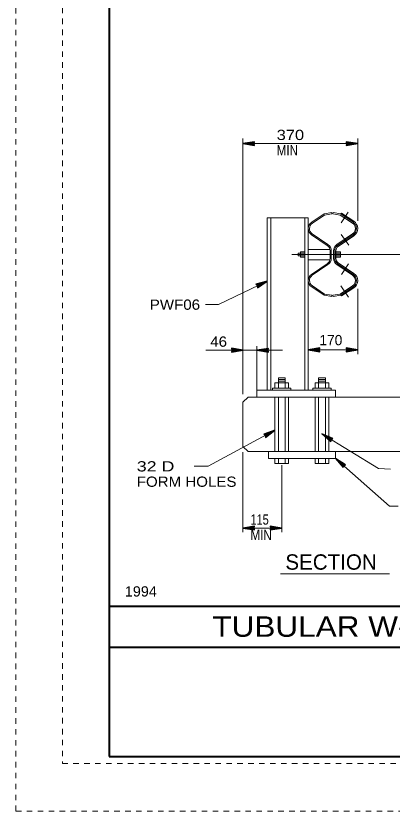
# Model space of a CAD drawing. Extents: x 1370 to 1387, y -905.5 to -882.8.
# Drawn here: x 1370 to 1376.88, y -905.5 to -890.95 of the extents above; entities that cross this region are included whole.
import ezdxf

# ---------------------------------------------------------------- set-up
doc = ezdxf.new("R2010")
doc.units = 0
doc.header["$LTSCALE"] = 0.075
doc.linetypes.add('DOTTED', pattern=[1.5, 0.3, -1.2])
for name, color, linetype, lineweight in [('2', 7, 'Continuous', 13), ('3', 7, 'Continuous', 13), ('4', 7, 'Continuous', 13), ('6', 7, 'Continuous', 13), ('61', 7, 'DOTTED', 13), ('62', 7, 'DOTTED', 13), ('63', 7, 'Continuous', 40)]:
    doc.layers.add(name, color=color, linetype=linetype, lineweight=lineweight)
for name, color, linetype in [('57', 7, 'Continuous'), ('7', 7, 'Continuous'), ('8', 7, 'Continuous')]:
    doc.layers.add(name, color=color, linetype=linetype)

msp = doc.modelspace()

# ---------------------------------------------------------------- linework, layer by layer
at = {"layer": '2'}
for p, q in [((1374.59883, -897.79575), (1374.59883, -894.63892)), ((1374.59883, -894.63892), (1375.34883, -894.63892)), ((1374.66133, -897.79575), (1374.66133, -894.63892)), ((1375.28633, -897.79575), (1375.28633, -894.63892)), ((1375.34883, -897.79575), (1375.34883, -894.63892)), ((1375.41075, -894.72142), (1375.63725, -894.57075)), ((1375.4225, -894.73917), (1375.6455, -894.59092)), ((1375.77633, -894.54642), (1375.63725, -894.57075)), ((1375.78, -894.56725), (1375.6455, -894.59092)), ((1375.78, -894.56725), (1375.77633, -894.54642)), ((1375.79975, -894.56725), (1375.80333, -894.54642)), ((1375.79975, -894.56725), (1375.93425, -894.59092)), ((1375.80333, -894.54642), (1375.9425, -894.57075)), ((1376.15725, -894.73917), (1375.93425, -894.59092)), ((1376.169, -894.72142), (1375.9425, -894.57075)), ((1375.95783, -894.55542), (1375.946, -894.57317)), ((1376.18075, -894.70358), (1375.95783, -894.55542)), ((1375.4095, -894.95125), (1375.696, -895.14617)), ((1375.4215, -894.93367), (1375.708, -895.12858)), ((1376.15825, -894.93367), (1375.87175, -895.12858)), ((1376.17025, -894.95125), (1375.88375, -895.14617)), ((1376.18225, -894.96892), (1375.89575, -895.16375)), ((1375.34883, -895.21967), (1375.74725, -895.21967)), ((1375.74725, -895.24308), (1375.74725, -895.38375)), ((1375.7685, -895.24308), (1375.7685, -895.38375)), ((1375.81125, -895.24308), (1375.81125, -895.38375)), ((1375.8325, -895.24308), (1375.8325, -895.38375)), ((1375.85383, -895.24308), (1375.85383, -895.38375)), ((1375.16133, -895.33842), (1375.16133, -895.28842)), ((1375.16133, -895.28842), (1375.28633, -895.28842)), ((1375.16133, -895.33842), (1375.28633, -895.33842)), ((1375.203, -895.36342), (1375.203, -895.26342)), ((1375.203, -895.26342), (1375.28633, -895.26342)), ((1375.203, -895.36342), (1375.28633, -895.36342)), ((1375.85383, -895.26342), (1375.93717, -895.26342)), ((1375.85383, -895.28842), (1375.93717, -895.28842)), ((1375.85383, -895.33842), (1375.93717, -895.33842)), ((1375.85383, -895.36342), (1375.93717, -895.36342)), ((1375.93717, -895.26342), (1375.93717, -895.36342)), ((1375.34883, -895.40717), (1375.74725, -895.40717)), ((1375.4095, -895.67558), (1375.696, -895.48067)), ((1375.4215, -895.69317), (1375.708, -895.49825)), ((1376.15825, -895.69317), (1375.87175, -895.49825)), ((1376.17025, -895.67558), (1375.88375, -895.48067)), ((1376.18225, -895.65775), (1375.89575, -895.46292)), ((1375.41075, -895.90542), (1375.63725, -896.05608)), ((1375.4225, -895.88767), (1375.6455, -896.03592)), ((1376.15725, -895.88767), (1375.93425, -896.03592)), ((1376.169, -895.90542), (1375.9425, -896.05608)), ((1376.18075, -895.92317), (1375.95775, -896.07142)), ((1375.77633, -896.08042), (1375.63725, -896.05608)), ((1375.78, -896.05958), (1375.6455, -896.03592)), ((1375.78, -896.05958), (1375.77633, -896.08042)), ((1375.79975, -896.05958), (1375.93425, -896.03592)), ((1375.79975, -896.05958), (1375.80333, -896.08042)), ((1375.80333, -896.08042), (1375.9425, -896.05608)), ((1375.946, -896.05367), (1375.95775, -896.07142)), ((1374.80133, -897.56992), (1374.92633, -897.56992)), ((1374.80133, -897.75742), (1374.80133, -897.56992)), ((1374.92633, -897.75742), (1374.92633, -897.56992)), ((1375.53633, -897.56992), (1375.66133, -897.56992)), ((1375.53633, -897.75742), (1375.53633, -897.56992)), ((1375.66133, -897.75742), (1375.66133, -897.56992)), ((1374.73883, -897.66367), (1374.98883, -897.66367)), ((1374.73883, -897.75742), (1374.73883, -897.66367)), ((1374.80133, -897.60117), (1374.92633, -897.60117)), ((1374.80133, -897.63242), (1374.92633, -897.63242)), ((1374.98883, -897.75742), (1374.98883, -897.66367)), ((1375.47383, -897.66367), (1375.72383, -897.66367)), ((1375.47383, -897.75742), (1375.47383, -897.66367)), ((1375.53633, -897.60117), (1375.66133, -897.60117)), ((1375.53633, -897.63242), (1375.66133, -897.63242)), ((1375.72383, -897.75742), (1375.72383, -897.66367)), ((1374.4085, -897.79575), (1375.84883, -897.79575)), ((1374.4085, -897.92075), (1374.4085, -897.79575)), ((1374.69617, -897.75742), (1375.03167, -897.75742)), ((1374.69617, -897.79575), (1374.69617, -897.75742)), ((1375.03167, -897.79575), (1375.03167, -897.75742)), ((1375.43117, -897.75742), (1375.76667, -897.75742)), ((1375.43117, -897.79575), (1375.43117, -897.75742)), ((1375.76667, -897.79575), (1375.76667, -897.75742)), ((1375.84883, -897.92075), (1375.84883, -897.79575)), ((1374.73883, -898.92075), (1374.73883, -897.92075)), ((1374.80133, -898.92075), (1374.80133, -897.92075)), ((1374.92633, -898.92075), (1374.92633, -897.92075)), ((1374.98883, -898.92075), (1374.98883, -897.92075)), ((1375.47383, -898.92075), (1375.47383, -897.92075)), ((1375.53633, -898.92075), (1375.53633, -897.92075)), ((1375.66133, -898.92075), (1375.66133, -897.92075)), ((1375.72383, -898.92075), (1375.72383, -897.92075)), ((1374.62083, -898.92075), (1374.62083, -899.04575)), ((1375.84883, -898.92075), (1375.84883, -899.04575)), ((1374.62083, -899.04575), (1375.84883, -899.04575)), ((1374.73883, -899.04575), (1374.98883, -899.04575)), ((1374.73883, -899.1395), (1374.73883, -899.04575)), ((1374.73883, -899.1395), (1374.98883, -899.1395)), ((1374.80133, -899.1395), (1374.80133, -899.04575)), ((1374.92633, -899.1395), (1374.92633, -899.04575)), ((1374.98883, -899.1395), (1374.98883, -899.04575)), ((1375.47383, -899.1395), (1375.47383, -899.04575)), ((1375.47383, -899.1395), (1375.72383, -899.1395)), ((1375.53633, -899.1395), (1375.53633, -899.04575)), ((1375.66133, -899.1395), (1375.66133, -899.04575)), ((1375.72383, -899.1395), (1375.72383, -899.04575))]:
    msp.add_line(p, q, dxfattribs=at)
for centre, radius, start, end in [((1375.48737, -894.83679), 0.1385, 123.58967, 235.77917), ((1375.48737, -894.83679), 0.11719, 123.60534, 235.7843), ((1376.09237, -894.83679), 0.11719, 304.2157, 56.39466), ((1376.09237, -894.83679), 0.1385, 304.22083, 56.41032), ((1376.09237, -894.83679), 0.15988, 304.22083, 56.41032), ((1375.63012, -895.24304), 0.11719, 358.1051, 55.7843), ((1375.63012, -895.24304), 0.13844, 358.2925, 55.77917), ((1375.94962, -895.24304), 0.13844, 124.22083, 181.7075), ((1375.94962, -895.24304), 0.11719, 124.2157, 181.8949), ((1375.94962, -895.24304), 0.09581, 124.2157, 181.8949), ((1375.63012, -895.38379), 0.11719, 304.2157, 0), ((1375.63012, -895.38379), 0.13844, 304.22083, 0), ((1375.94962, -895.38379), 0.13844, 180, 235.77917), ((1375.94962, -895.38379), 0.11719, 180, 235.7843), ((1375.94962, -895.38379), 0.09581, 180, 235.7843), ((1375.48737, -895.79004), 0.1385, 124.22083, 236.41033), ((1376.09237, -895.79004), 0.1385, 303.58967, 55.77917), ((1376.09237, -895.79004), 0.15988, 303.58967, 55.77917), ((1375.48737, -895.79004), 0.11719, 124.2157, 236.39466), ((1376.09237, -895.79004), 0.11719, 303.60534, 55.7843)]:
    msp.add_arc(centre, radius, start, end, dxfattribs=at)
at = {"layer": '3'}
for p, q in [((1374.24767, -897.92075), (1374.15383, -898.01458)), ((1374.15383, -898.01458), (1374.15383, -898.82708)), ((1374.24767, -897.92075), (1378.6535, -897.92075)), ((1374.15383, -898.82708), (1374.24767, -898.92075)), ((1374.24767, -898.92075), (1378.6535, -898.92075)), ((1374.83883, -901.15442), (1376.83267, -901.15442))]:
    msp.add_line(p, q, dxfattribs=at)
at = {"layer": '4'}
for p, q in [((1374.15383, -897.86625), (1374.15383, -893.18817)), ((1376.25225, -894.69658), (1376.25225, -893.18817)), ((1374.15383, -893.28375), (1376.25225, -893.28375)), ((1376.252, -895.93958), (1376.252, -897.13475)), ((1374.4085, -897.79575), (1374.4085, -896.99133)), ((1375.34883, -897.05708), (1376.252, -897.05708)), ((1374.15383, -898.9275), (1374.15383, -900.39508)), ((1376.83133, -899.91675), (1375.84883, -899.04575)), ((1376.83133, -899.91675), (1376.99175, -899.91675)), ((1374.15383, -900.31867), (1374.86383, -900.31867))]:
    msp.add_line(p, q, dxfattribs=at)
at = {"layer": '4', "lineweight": 25}
for points in [[(1374.36683, -893.31975), (1374.36533, -893.31525), (1374.36383, -893.31075), (1374.36233, -893.30625), (1374.36083, -893.30175), (1374.36083, -893.29725), (1374.36083, -893.29575), (1374.36083, -893.29275), (1374.35933, -893.28975), (1374.35933, -893.28675), (1374.35933, -893.28375), (1374.35933, -893.27925), (1374.36083, -893.27325), (1374.36083, -893.27025), (1374.36083, -893.26425), (1374.36383, -893.25825), (1374.36533, -893.25375), (1374.36533, -893.25075), (1374.36683, -893.24925), (1374.15383, -893.28375), (1374.36683, -893.31975), (1374.35483, -893.31075), (1374.35333, -893.25825), (1374.19283, -893.28375), (1374.35483, -893.31075), (1374.34583, -893.30175), (1374.34283, -893.26875), (1374.23033, -893.28375), (1374.34583, -893.30175), (1374.33683, -893.29425), (1374.33233, -893.27475), (1374.26783, -893.28375), (1374.33683, -893.29425), (1374.32933, -893.28675), (1374.32633, -893.27925), (1374.30083, -893.28375), (1374.32933, -893.28675)], [(1376.03925, -893.24775), (1376.04075, -893.25225), (1376.04225, -893.25675), (1376.04375, -893.26125), (1376.04525, -893.26575), (1376.04525, -893.27025), (1376.04525, -893.27175), (1376.04525, -893.27475), (1376.04675, -893.27775), (1376.04675, -893.28075), (1376.04675, -893.28375), (1376.04675, -893.28825), (1376.04525, -893.29425), (1376.04525, -893.29725), (1376.04525, -893.30325), (1376.04225, -893.30925), (1376.04075, -893.31375), (1376.04075, -893.31675), (1376.03925, -893.31825), (1376.25225, -893.28375), (1376.03925, -893.24775), (1376.05125, -893.25675), (1376.05275, -893.30925), (1376.21325, -893.28375), (1376.05125, -893.25675), (1376.06025, -893.26575), (1376.06325, -893.29875), (1376.17575, -893.28375), (1376.06025, -893.26575), (1376.06925, -893.27325), (1376.07375, -893.29275), (1376.13825, -893.28375), (1376.06925, -893.27325), (1376.07675, -893.28075), (1376.07975, -893.28825), (1376.10525, -893.28375), (1376.07675, -893.28075)], [(1374.39117, -895.85767), (1374.3945, -895.86108), (1374.39775, -895.8645), (1374.40108, -895.86792), (1374.40433, -895.87133), (1374.40633, -895.87542), (1374.40692, -895.87675), (1374.40825, -895.87942), (1374.41092, -895.8815), (1374.41217, -895.88425), (1374.4135, -895.88692), (1374.41542, -895.891), (1374.41667, -895.897), (1374.418, -895.89975), (1374.42058, -895.90517), (1374.42042, -895.91183), (1374.421, -895.91658), (1374.42233, -895.91925), (1374.42158, -895.92125), (1374.59883, -895.79817), (1374.39117, -895.85767), (1374.40592, -895.86058), (1374.42992, -895.90733), (1374.56367, -895.815), (1374.40592, -895.86058), (1374.41792, -895.86483), (1374.43483, -895.89333), (1374.52983, -895.83117), (1374.41792, -895.86483), (1374.42925, -895.86775), (1374.44175, -895.88333), (1374.496, -895.84742), (1374.42925, -895.86775), (1374.43925, -895.87125), (1374.44517, -895.87675), (1374.46625, -895.86167), (1374.43925, -895.87125)], [(1374.39117, -895.85767), (1374.3945, -895.86108), (1374.39775, -895.8645), (1374.40108, -895.86792), (1374.40433, -895.87133), (1374.40633, -895.87542), (1374.40692, -895.87675), (1374.40825, -895.87942), (1374.41092, -895.8815), (1374.41217, -895.88425), (1374.4135, -895.88692), (1374.41542, -895.891), (1374.41667, -895.897), (1374.418, -895.89975), (1374.42058, -895.90517), (1374.42042, -895.91183), (1374.421, -895.91658), (1374.42233, -895.91925), (1374.42158, -895.92125), (1374.59883, -895.79817), (1374.39117, -895.85767), (1374.40592, -895.86058), (1374.42992, -895.90733), (1374.56367, -895.815), (1374.40592, -895.86058), (1374.41792, -895.86483), (1374.43483, -895.89333), (1374.52983, -895.83117), (1374.41792, -895.86483), (1374.42925, -895.86775), (1374.44175, -895.88333), (1374.496, -895.84742), (1374.42925, -895.86775), (1374.43925, -895.87125), (1374.44517, -895.87675), (1374.46625, -895.86167), (1374.43925, -895.87125)], [(1373.94117, -897.02958), (1373.94267, -897.03408), (1373.94417, -897.03858), (1373.94567, -897.04308), (1373.94717, -897.04758), (1373.94717, -897.05208), (1373.94717, -897.05358), (1373.94717, -897.05658), (1373.94867, -897.05958), (1373.94867, -897.06258), (1373.94867, -897.06558), (1373.94867, -897.07008), (1373.94717, -897.07608), (1373.94717, -897.07908), (1373.94717, -897.08508), (1373.94417, -897.09108), (1373.94267, -897.09558), (1373.94267, -897.09858), (1373.94117, -897.10008), (1374.15417, -897.06558), (1373.94117, -897.02958), (1373.95317, -897.03858), (1373.95467, -897.09108), (1374.11517, -897.06558), (1373.95317, -897.03858), (1373.96217, -897.04758), (1373.96517, -897.08058), (1374.07767, -897.06558), (1373.96217, -897.04758), (1373.97117, -897.05508), (1373.97567, -897.07458), (1374.04017, -897.06558), (1373.97117, -897.05508), (1373.97867, -897.06258), (1373.98167, -897.07008), (1374.00717, -897.06558), (1373.97867, -897.06258)], [(1374.62217, -897.10158), (1374.62067, -897.09708), (1374.61917, -897.09258), (1374.61767, -897.08808), (1374.61617, -897.08358), (1374.61617, -897.07908), (1374.61617, -897.07758), (1374.61617, -897.07458), (1374.61467, -897.07158), (1374.61467, -897.06858), (1374.61467, -897.06558), (1374.61467, -897.06108), (1374.61617, -897.05508), (1374.61617, -897.05208), (1374.61617, -897.04608), (1374.61917, -897.04008), (1374.62067, -897.03558), (1374.62067, -897.03258), (1374.62217, -897.03108), (1374.40917, -897.06558), (1374.62217, -897.10158), (1374.61017, -897.09258), (1374.60867, -897.04008), (1374.44817, -897.06558), (1374.61017, -897.09258), (1374.60117, -897.08358), (1374.59817, -897.05058), (1374.48567, -897.06558), (1374.60117, -897.08358), (1374.59217, -897.07608), (1374.58767, -897.05658), (1374.52317, -897.06558), (1374.59217, -897.07608), (1374.58467, -897.06858), (1374.58167, -897.06108), (1374.55617, -897.06558), (1374.58467, -897.06858)], [(1375.56183, -897.09308), (1375.56033, -897.08858), (1375.55883, -897.08408), (1375.55733, -897.07958), (1375.55583, -897.07508), (1375.55583, -897.07058), (1375.55583, -897.06908), (1375.55583, -897.06608), (1375.55433, -897.06308), (1375.55433, -897.06008), (1375.55433, -897.05708), (1375.55433, -897.05258), (1375.55583, -897.04658), (1375.55583, -897.04358), (1375.55583, -897.03758), (1375.55883, -897.03158), (1375.56033, -897.02708), (1375.56033, -897.02408), (1375.56183, -897.02258), (1375.34883, -897.05708), (1375.56183, -897.09308), (1375.54983, -897.08408), (1375.54833, -897.03158), (1375.38783, -897.05708), (1375.54983, -897.08408), (1375.54083, -897.07508), (1375.53783, -897.04208), (1375.42533, -897.05708), (1375.54083, -897.07508), (1375.53183, -897.06758), (1375.52733, -897.04808), (1375.46283, -897.05708), (1375.53183, -897.06758), (1375.52433, -897.06008), (1375.52133, -897.05258), (1375.49583, -897.05708), (1375.52433, -897.06008)], [(1376.039, -897.02108), (1376.0405, -897.02558), (1376.042, -897.03008), (1376.0435, -897.03458), (1376.045, -897.03908), (1376.045, -897.04358), (1376.045, -897.04508), (1376.045, -897.04808), (1376.0465, -897.05108), (1376.0465, -897.05408), (1376.0465, -897.05708), (1376.0465, -897.06158), (1376.045, -897.06758), (1376.045, -897.07058), (1376.045, -897.07658), (1376.042, -897.08258), (1376.0405, -897.08708), (1376.0405, -897.09008), (1376.039, -897.09158), (1376.252, -897.05708), (1376.039, -897.02108), (1376.051, -897.03008), (1376.0525, -897.08258), (1376.213, -897.05708), (1376.051, -897.03008), (1376.06, -897.03908), (1376.063, -897.07208), (1376.1755, -897.05708), (1376.06, -897.03908), (1376.069, -897.04658), (1376.0735, -897.06608), (1376.138, -897.05708), (1376.069, -897.04658), (1376.0765, -897.05408), (1376.0795, -897.06158), (1376.105, -897.05708), (1376.0765, -897.05408)], [(1374.53425, -898.59817), (1374.53767, -898.60142), (1374.54117, -898.60467), (1374.54458, -898.60792), (1374.54808, -898.61117), (1374.55017, -898.61508), (1374.55092, -898.61642), (1374.55233, -898.61908), (1374.55508, -898.621), (1374.5565, -898.62367), (1374.55792, -898.62625), (1374.56008, -898.63025), (1374.56158, -898.63625), (1374.563, -898.63892), (1374.56583, -898.64417), (1374.56608, -898.65083), (1374.56683, -898.65558), (1374.56825, -898.65817), (1374.56767, -898.66025), (1374.73883, -898.52883), (1374.53425, -898.59817), (1374.54908, -898.60042), (1374.57525, -898.64592), (1374.7045, -898.54733), (1374.54908, -898.60042), (1374.56125, -898.604), (1374.57958, -898.63167), (1374.6715, -898.56508), (1374.56125, -898.604), (1374.57275, -898.60642), (1374.58592, -898.62142), (1374.6385, -898.58292), (1374.57275, -898.60642), (1374.58292, -898.60942), (1374.58908, -898.61458), (1374.60942, -898.59858), (1374.58292, -898.60942)], [(1374.53425, -898.59817), (1374.53767, -898.60142), (1374.54117, -898.60467), (1374.54458, -898.60792), (1374.54808, -898.61117), (1374.55017, -898.61508), (1374.55092, -898.61642), (1374.55233, -898.61908), (1374.55508, -898.621), (1374.5565, -898.62367), (1374.55792, -898.62625), (1374.56008, -898.63025), (1374.56158, -898.63625), (1374.563, -898.63892), (1374.56583, -898.64417), (1374.56608, -898.65083), (1374.56683, -898.65558), (1374.56825, -898.65817), (1374.56767, -898.66025), (1374.73883, -898.52883), (1374.53425, -898.59817), (1374.54908, -898.60042), (1374.57525, -898.64592), (1374.7045, -898.54733), (1374.54908, -898.60042), (1374.56125, -898.604), (1374.57958, -898.63167), (1374.6715, -898.56508), (1374.56125, -898.604), (1374.57275, -898.60642), (1374.58592, -898.62142), (1374.6385, -898.58292), (1374.57275, -898.60642), (1374.58292, -898.60942), (1374.58908, -898.61458), (1374.60942, -898.59858), (1374.58292, -898.60942)], [(1375.7615, -898.73908), (1375.76258, -898.7345), (1375.76367, -898.72983), (1375.76475, -898.72525), (1375.76575, -898.72058), (1375.76817, -898.71675), (1375.76892, -898.7155), (1375.7705, -898.71292), (1375.77075, -898.70958), (1375.77233, -898.70708), (1375.77392, -898.7045), (1375.77625, -898.70067), (1375.78067, -898.69633), (1375.78225, -898.69375), (1375.78542, -898.68867), (1375.79108, -898.68508), (1375.79475, -898.68208), (1375.79633, -898.6795), (1375.79842, -898.679), (1375.59883, -898.59692), (1375.7615, -898.73908), (1375.756, -898.72517), (1375.78217, -898.67958), (1375.63208, -898.61733), (1375.756, -898.72517), (1375.753, -898.71275), (1375.76775, -898.68308), (1375.664, -898.637), (1375.753, -898.71275), (1375.74925, -898.70167), (1375.75567, -898.68267), (1375.696, -898.65658), (1375.74925, -898.70167), (1375.74683, -898.69133), (1375.74817, -898.68342), (1375.72408, -898.67383), (1375.74683, -898.69133)], [(1375.98433, -899.214), (1375.98617, -899.20967), (1375.98808, -899.20525), (1375.98992, -899.20092), (1375.99175, -899.1965), (1375.99475, -899.19317), (1375.99575, -899.19208), (1375.99775, -899.18983), (1375.99858, -899.18658), (1376.00058, -899.18433), (1376.00258, -899.18208), (1376.00558, -899.17875), (1376.01067, -899.17525), (1376.01267, -899.173), (1376.01667, -899.1685), (1376.02292, -899.166), (1376.027, -899.16358), (1376.029, -899.16133), (1376.03108, -899.16125), (1375.84883, -899.04575), (1375.98433, -899.214), (1375.98133, -899.19933), (1376.015, -899.159), (1375.878, -899.07158), (1375.98133, -899.19933), (1375.98058, -899.18658), (1376.00017, -899.15992), (1375.90608, -899.0965), (1375.98058, -899.18658), (1375.97883, -899.175), (1375.98833, -899.15742), (1375.93417, -899.12142), (1375.97883, -899.175), (1375.97817, -899.16442), (1375.98092, -899.15683), (1375.95883, -899.14325), (1375.97817, -899.16442)], [(1374.36683, -900.35467), (1374.36533, -900.35017), (1374.36383, -900.34567), (1374.36233, -900.34117), (1374.36083, -900.33667), (1374.36083, -900.33217), (1374.36083, -900.33067), (1374.36083, -900.32767), (1374.35933, -900.32467), (1374.35933, -900.32167), (1374.35933, -900.31867), (1374.35933, -900.31417), (1374.36083, -900.30817), (1374.36083, -900.30517), (1374.36083, -900.29917), (1374.36383, -900.29317), (1374.36533, -900.28867), (1374.36533, -900.28567), (1374.36683, -900.28417), (1374.15383, -900.31867), (1374.36683, -900.35467), (1374.35483, -900.34567), (1374.35333, -900.29317), (1374.19283, -900.31867), (1374.35483, -900.34567), (1374.34583, -900.33667), (1374.34283, -900.30367), (1374.23033, -900.31867), (1374.34583, -900.33667), (1374.33683, -900.32917), (1374.33233, -900.30967), (1374.26783, -900.31867), (1374.33683, -900.32917), (1374.32933, -900.32167), (1374.32633, -900.31417), (1374.30083, -900.31867), (1374.32933, -900.32167)], [(1374.65083, -900.28267), (1374.65233, -900.28717), (1374.65383, -900.29167), (1374.65533, -900.29617), (1374.65683, -900.30067), (1374.65683, -900.30517), (1374.65683, -900.30667), (1374.65683, -900.30967), (1374.65833, -900.31267), (1374.65833, -900.31567), (1374.65833, -900.31867), (1374.65833, -900.32317), (1374.65683, -900.32917), (1374.65683, -900.33217), (1374.65683, -900.33817), (1374.65383, -900.34417), (1374.65233, -900.34867), (1374.65233, -900.35167), (1374.65083, -900.35317), (1374.86383, -900.31867), (1374.65083, -900.28267), (1374.66283, -900.29167), (1374.66433, -900.34417), (1374.82483, -900.31867), (1374.66283, -900.29167), (1374.67183, -900.30067), (1374.67483, -900.33367), (1374.78733, -900.31867), (1374.67183, -900.30067), (1374.68083, -900.30817), (1374.68533, -900.32767), (1374.74983, -900.31867), (1374.68083, -900.30817), (1374.68833, -900.31567), (1374.69133, -900.32317), (1374.71683, -900.31867), (1374.68833, -900.31567)]]:
    msp.add_lwpolyline(points, dxfattribs=at)
at = {"layer": '4'}
for points in [[(1373.46683, -896.225), (1373.70742, -896.225), (1374.59883, -895.79817)], [(1373.47125, -897.06558), (1374.15417, -897.06558), (1374.40917, -897.06558), (1374.879, -897.06558)], [(1373.2635, -899.1865), (1373.51792, -899.1865), (1374.73883, -898.52883)], [(1376.85042, -899.24317), (1376.63233, -899.23183), (1375.59883, -898.59692)]]:
    msp.add_lwpolyline(points, dxfattribs=at)
at = {"layer": '6'}
for p, q in [((1375.94983, -894.73542), (1376.08025, -894.53967)), ((1375.95083, -894.94358), (1376.0875, -895.14467)), ((1375.04567, -895.31342), (1378.47225, -895.31342)), ((1375.95483, -895.67725), (1376.085, -895.48608)), ((1375.9445, -895.88325), (1376.08617, -896.09608)), ((1374.86383, -900.39508), (1374.86383, -899.16983))]:
    msp.add_line(p, q, dxfattribs=at)
at = {"layer": '61'}
for p in [(1370.85, -883.995), (1385.75, -904.63)]:
    msp.add_line(p, (1370.85, -904.63), dxfattribs=at)
at = {"layer": '62'}
for q in [(1370, -883.5), (1387, -905.5)]:
    msp.add_line((1370, -905.5), q, dxfattribs=at)
at = {"layer": '63'}
for p, q in [((1371.70833, -884.5), (1371.70833, -904.5)), ((1371.70833, -901.75), (1385.70833, -901.75)), ((1371.70833, -902.5), (1385.70833, -902.5)), ((1371.70833, -904.5), (1385.70833, -904.5))]:
    msp.add_line(p, q, dxfattribs=at)

# ---------------------------------------------------------------- texts
at = {"layer": '3'}
msp.add_text('SECTION', height=0.2812, dxfattribs=at).set_placement((1374.92917, -901.08175))
at = {"layer": '57', "width": 1.15}
msp.add_text('TUBULAR W-BEAM BRIDGE RAILING', height=0.375, dxfattribs=at).set_placement((1373.59342, -902.30933))
at = {"layer": '7'}
for s, width, p in [('370', 1.2, (1374.77, -893.21725)), ('MIN', 0.85, (1374.77, -893.49842)), ('46', 1.1, (1373.55483, -897.00083)), ('115', 0.8, (1374.29042, -900.2575)), ('MIN', 0.85, (1374.29042, -900.53867))]:
    msp.add_text(s, height=0.1875, dxfattribs=dict(at, width=width)).set_placement(p)
msp.add_text('170', height=0.1875, dxfattribs=at).set_placement((1375.55258, -896.97258))
at = {"layer": '8'}
for s, width, p in [('PWF06', 1.1, (1372.449, -896.32392)), ('32 D', 1.3, (1372.211, -899.2835)), ('FORM HOLES', 1.1, (1372.211, -899.56467)), ('1994', 1.05, (1371.99267, -901.57267))]:
    msp.add_text(s, height=0.1875, dxfattribs=dict(at, width=width)).set_placement(p)

doc.saveas('drawing.dxf')
